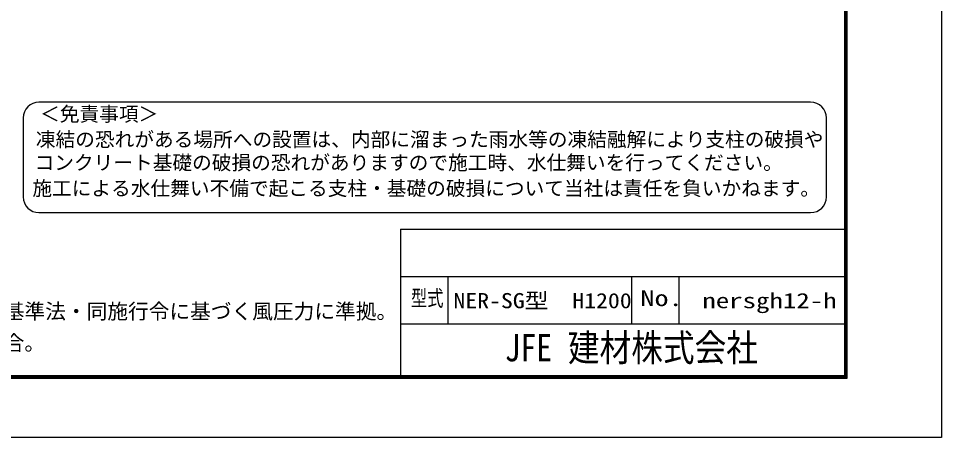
# Model space of a CAD drawing. Units: millimetres, scale not verified. Extents: x -4455 to 4455, y -3150 to 3150.
# Drawn here: x 1530 to 4455, y -3150 to -1822 of the extents above; entities that cross this region are included whole.
import ezdxf
from ezdxf.enums import TextEntityAlignment as Align

# ---------------------------------------------------------------- set-up
doc = ezdxf.new("R2010")
doc.units = ezdxf.units.MM
doc.header["$LTSCALE"] = 20
doc.linetypes.add('USER2', pattern=[0.375, 0.25, -0.125])
for name, color, linetype, lineweight in [('0-0_0', 3, 'USER2', 25), ('0-1_1', 7, 'Continuous', 25), ('1-6_D-TTL-TXT', 2, 'Continuous', 25)]:
    doc.layers.add(name, color=color, linetype=linetype, lineweight=lineweight)
doc.styles.add('ＭＳ ゴシック', font='')
doc.styles.get('ＭＳ ゴシック').set_extended_font_data('MS Gothic')

msp = doc.modelspace()

# ---------------------------------------------------------------- linework, layer by layer
at = {"layer": '0-0_0', "color": 7, "linetype": 'Continuous'}
for p, q in [((2740.06, -2489.86), (4147.67, -2489.86)), ((2740.06, -2489.86), (2740.06, -2954.86)), ((2740.06, -2639.86), (4147.67, -2639.86)), ((2890.06, -2639.86), (2890.06, -2789.86)), ((3472.67, -2639.86), (3472.67, -2789.86)), ((3622.67, -2639.86), (3622.67, -2789.86)), ((2740.06, -2789.86), (4147.67, -2789.86))]:
    msp.add_line(p, q, dxfattribs=at)
at = {"layer": '0-0_0', "linetype": 'Continuous'}
msp.add_lwpolyline([(-4454.83, 3150.14), (4455.17, 3150.14), (4455.17, -3149.86), (-4454.83, -3149.86)], close=True, dxfattribs=at)
at = {"layer": '0-0_0', "color": 7, "linetype": 'Continuous'}
for points in [[(-4154.83, 2962.64), (4155.17, 2962.64), (4155.17, -2962.36), (-4154.83, -2962.36)], [(-4152.96, 2960.77), (4153.29, 2960.77), (4153.29, -2960.48), (-4152.96, -2960.48)], [(-4151.08, 2958.89), (4151.42, 2958.89), (4151.42, -2958.61), (-4151.08, -2958.61)], [(-4149.21, 2957.02), (4149.54, 2957.02), (4149.54, -2956.73), (-4149.21, -2956.73)], [(-4147.33, 2955.14), (4147.67, 2955.14), (4147.67, -2954.86), (-4147.33, -2954.86)]]:
    msp.add_lwpolyline(points, close=True, dxfattribs=at)
at = {"layer": '1-6_D-TTL-TXT'}
for p, q in [((4040.29, -2087.41), (1594.74, -2087.41)), ((1544.74, -2137.41), (1544.74, -2387.41)), ((4090.29, -2387.41), (4090.29, -2137.41)), ((1594.74, -2437.41), (4040.29, -2437.41))]:
    msp.add_line(p, q, dxfattribs=at)
for centre, start, end in [((1594.74, -2137.41), 90, 180), ((4040.29, -2137.41), 0, 90), ((1594.74, -2387.41), 180, 270), ((4040.29, -2387.41), 270, 0)]:
    msp.add_arc(centre, 50, start, end, dxfattribs=at)

# ---------------------------------------------------------------- texts
at = {"layer": '0-0_0', "color": 7, "style": 'ＭＳ ゴシック'}
for s, width, p in [('型式', 0.75, (2773.49, -2748.75)), ('No.', 1.3, (3500.88, -2748.75))]:
    msp.add_text(s, height=50.51, dxfattribs=dict(at, width=width)).set_placement(p, align=Align.BOTTOM_LEFT)
at = {"layer": '0-1_1', "style": 'ＭＳ ゴシック'}
for s, height, width, p in [('NER-SG型\u3000H1200', 48.11, 1.15, (2908.27, -2754.75)), ('nersgh12-h', 48.11, 1.3, (3697.11, -2754.59)), ('JFE 建材株式会社', 86.59, 0.85, (3070.63, -2934.48))]:
    msp.add_text(s, height=height, dxfattribs=dict(at, width=width)).set_placement(p, align=Align.BOTTOM_LEFT)
at = {"layer": '1-6_D-TTL-TXT', "color": 7, "style": 'ＭＳ ゴシック'}
for s, height, p in [('＜免責事項＞ \u3000\u3000', 45.75, (1598.44, -2161.59)), ('凍結の恐れがある場所への設置は、内部に溜まった雨水等の凍結融解により支柱の破損や', 45.75, (1584.92, -2242.08)), ('コンクリート基礎の破損の恐れがありますので施工時、水仕舞いを行ってください。', 45.75, (1580.81, -2315.51)), ('施工による水仕舞い不備で起こる支柱・基礎の破損について当社は責任を負いかねます。 ', 45.75, (1573.82, -2397)), ('（設計条件）風荷重：昭和57年改正 建築基準法・同施行令に基づく風圧力に準拠。', 48.11, (269.46, -2788.46)), ('（基礎条件）長期許容地耐力98kN/㎡の場合。', 48.11, (269.46, -2888.46))]:
    msp.add_text(s, height=height, dxfattribs=at).set_placement(p, align=Align.BOTTOM_LEFT)

doc.saveas('drawing.dxf')
